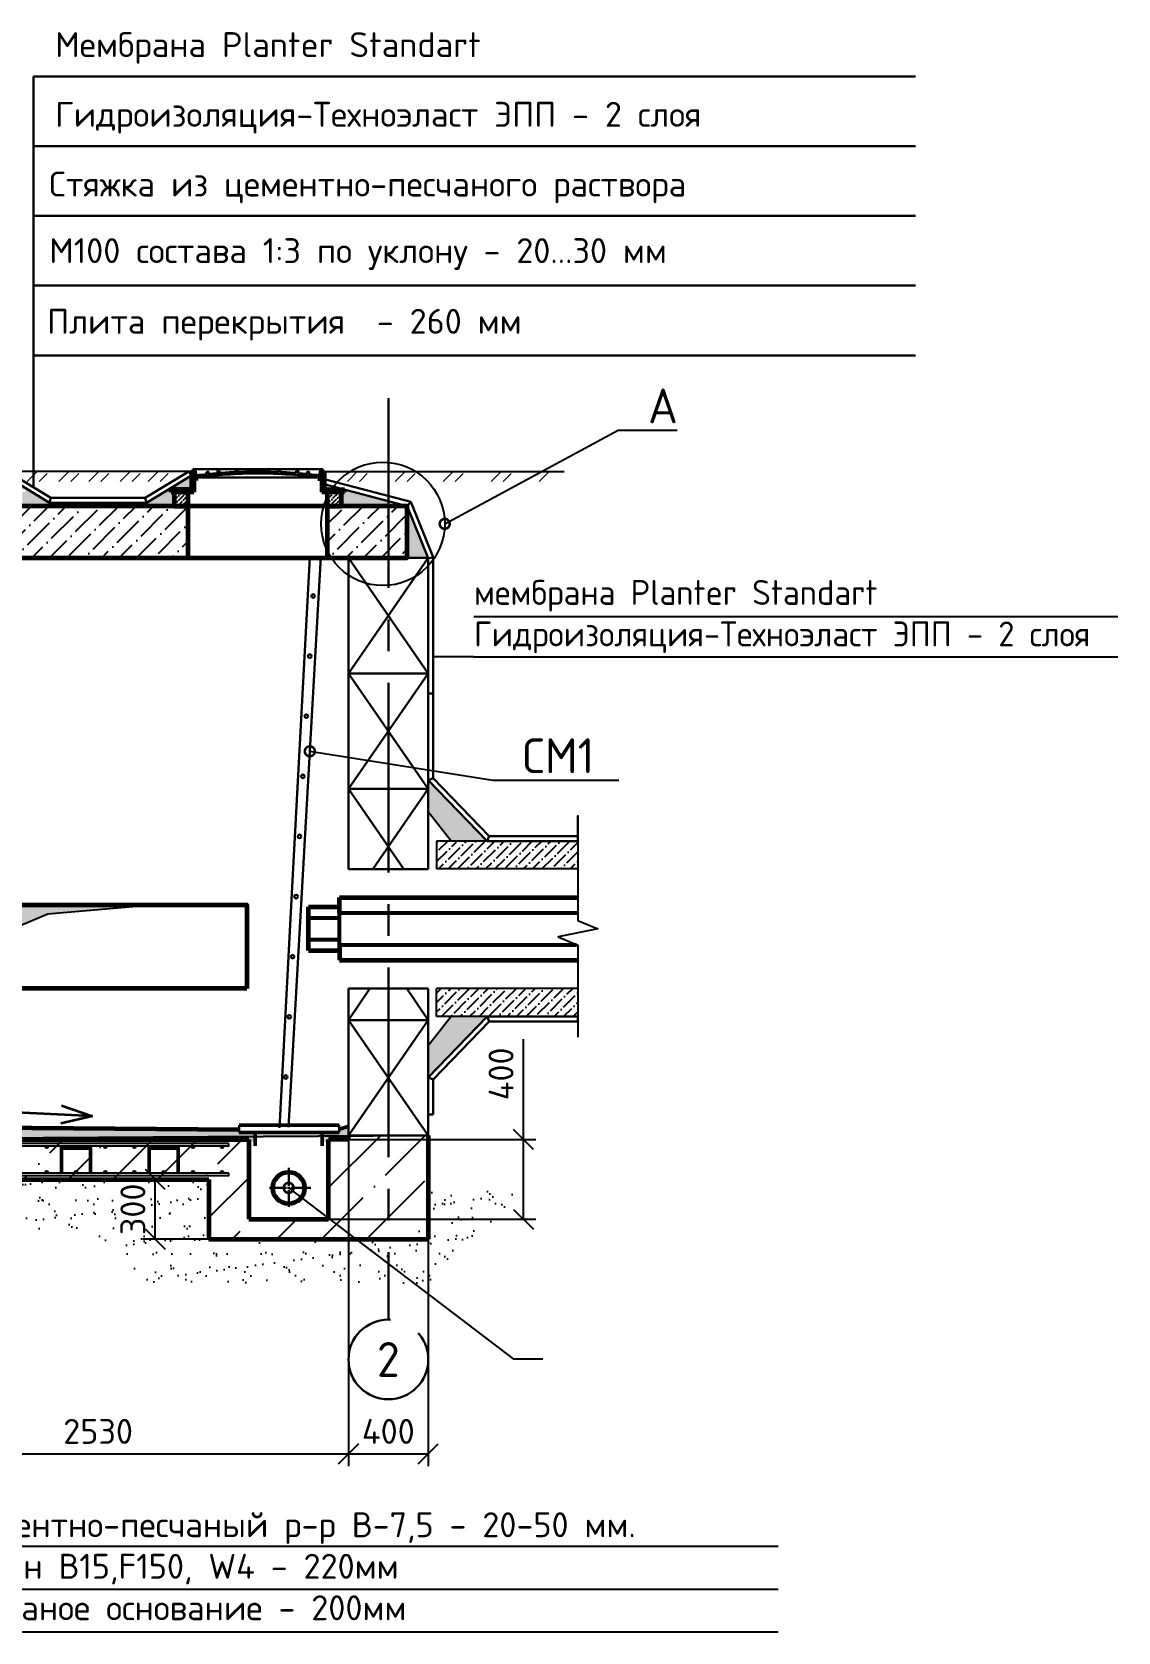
# Model space of a CAD drawing. Header units: metres. Extents: x -18 to 14983, y 1157 to 3877.
# Drawn here: x 6203.9 to 6312.9, y 2145.2 to 2305.8 of the extents above; entities that cross this region are included whole.
import ezdxf
from ezdxf import colors
from ezdxf.entities.mleader import LeaderData, LeaderLine
from ezdxf.math import Vec2, Vec3

# ---------------------------------------------------------------- set-up
doc = ezdxf.new("R2010")
doc.units = ezdxf.units.M
doc.linetypes.add('CENTER2', pattern=[28.575, 19.05, -3.175, 3.175, -3.175])
doc.linetypes.add('осевая2', pattern=[28.575, 19.05, -3.175, 3.175, -3.175])
for name, color, linetype, lineweight in [('Осевая', 2, 'осевая2', 30), ('Основной', 1, 'Continuous', 60), ('Размер 3.5', 250, 'Continuous', 35), ('Размеры на чертеже', 250, 'Continuous', 25), ('Тонкие', 5, 'Continuous', 30)]:
    doc.layers.add(name, color=color, linetype=linetype, lineweight=lineweight)
doc.layers.add('Штриховка', color=7, linetype='Continuous')
doc.styles.add('-ISOCPEUR-', font='isocpeur.ttf')
doc.styles.add('GOST', font='GOST_Common.ttf')
doc.styles.get("Standard").update_dxf_attribs({"font": 'GOST_Common.ttf'})
doc.dimstyles.new('М 1 к 50', dxfattribs={"dimtxt": 2.5, "dimasz": 2, "dimexe": 1.25, "dimexo": 0, "dimgap": 1, "dimtad": 1, "dimdec": 0, "dimlfac": 50, "dimzin": 0, "dimdsep": 46, "dimtxsty": 'GOST', "dimblk": 'OBLIQUE', "dimcen": 0, "dimclrd": 256, "dimclre": 256, "dimclrt": 256, "dimazin": 2, "dimtfac": 1, "dimtdec": 0, "dimtmove": 0, "dimatfit": 3, "dimldrblk": 'NONE', "dimfxl": 1.25, "dimtolj": 1, "dimtzin": 0, "dimlwd": -1, "dimlwe": -1, "dimarcsym": 2})

# ---------------------------------------------------------------- blocks, each defined once
blk = doc.blocks.new('_Oblique')
at = {"color": 0, "linetype": 'ByBlock', "lineweight": -2}
blk.add_line((-0.5, -0.5), (0.5, 0.5), dxfattribs=at)
blk = doc.blocks.new('*D521')
at = {"transparency": 16777216}
for p, q in [((6253.22, 2194.64), (6253.22, 2204.74)), ((6233.66, 2194.64), (6254.47, 2194.64)), ((6253.22, 2186.64), (6253.22, 2194.64)), ((6233.66, 2186.64), (6254.47, 2186.64))]:
    blk.add_line(p, q, dxfattribs=at)
at = {"layer": 'Defpoints', "color": 0, "transparency": 16777216}
for p in [(6233.66, 2194.64), (6253.22, 2194.64), (6233.66, 2186.64)]:
    blk.add_point(p, dxfattribs=at)
at = {"transparency": 16777216, "xscale": 2, "yscale": 2, "zscale": 2}
for p, rotation in [((6253.22, 2194.64), 90), ((6253.22, 2186.64), 270)]:
    blk.add_blockref('_Oblique', p, dxfattribs=dict(at, rotation=rotation))
at = {"transparency": 16777216, "insert": (6250.97, 2201.24), "char_height": 2.5, "attachment_point": 5, "rotation": 90, "style": '-ISOCPEUR-'}
blk.add_mtext('\\A1;400', dxfattribs=at)
blk = doc.blocks.new('_None')
blk = doc.blocks.new('*U516')
at = {"layer": 'Осевая', "color": 0, "linetype": 'CENTER2', "transparency": 16777216}
for p, q in [((0, 0.22), (0, 2.03)), ((-1.93, 0), (-0.22, 0)), ((0.22, 0), (2.23, 0)), ((0, -1.91), (0, -0.22))]:
    blk.add_line(p, q, dxfattribs=at)
at = {"layer": 'Осевая', "color": 0, "linetype": 'Continuous', "transparency": 16777216}
for p, q in [((-0.11, 0), (0.11, 0)), ((0, -0.11), (0, 0.11))]:
    blk.add_line(p, q, dxfattribs=at)
blk = doc.blocks.new('*D523')
at = {"transparency": 16777216}
for p, q in [((6221.66, 2190.64), (6215.03, 2190.64)), ((6216.28, 2184.64), (6216.28, 2190.64)), ((6221.66, 2184.64), (6215.03, 2184.64))]:
    blk.add_line(p, q, dxfattribs=at)
at = {"layer": 'Defpoints', "color": 0, "transparency": 16777216}
for p in [(6216.28, 2190.64), (6221.66, 2190.64), (6221.66, 2184.64)]:
    blk.add_point(p, dxfattribs=at)
at = {"transparency": 16777216, "xscale": 2, "yscale": 2, "zscale": 2}
for p, rotation in [((6216.28, 2190.64), 90), ((6216.28, 2184.64), 270)]:
    blk.add_blockref('_Oblique', p, dxfattribs=dict(at, rotation=rotation))
at = {"transparency": 16777216, "insert": (6214.03, 2187.64), "char_height": 2.5, "attachment_point": 5, "rotation": 90, "style": '-ISOCPEUR-'}
blk.add_mtext('\\A1;300', dxfattribs=at)
blk = doc.blocks.new('*U519')
at = {"layer": 'Штриховка'}
blk.add_line((-42.5, 0), (42.5, 0), dxfattribs=at)
blk = doc.blocks.new('*U520')
at = {"layer": 'Штриховка', "color": 0, "linetype": 'ByBlock', "lineweight": -2, "transparency": 16777216}
for p in [(0, 8.6), (0, 4.3), (0, 0)]:
    blk.add_blockref('*U519', p, dxfattribs=at)
blk = doc.blocks.new('*D527')
at = {"transparency": 16777216}
for p, q in [((6235.66, 2195.04), (6235.66, 2161.85)), ((6185.42, 2190.64), (6185.42, 2161.85)), ((6185.42, 2163.1), (6235.66, 2163.1))]:
    blk.add_line(p, q, dxfattribs=at)
at = {"layer": 'Defpoints', "color": 0, "transparency": 16777216}
for p in [(6235.66, 2195.04), (6185.42, 2190.64), (6235.66, 2163.1)]:
    blk.add_point(p, dxfattribs=at)
at = {"transparency": 16777216, "xscale": 2, "yscale": 2, "zscale": 2, "rotation": 180}
blk.add_blockref('_Oblique', (6185.42, 2163.1), dxfattribs=at)
at = {"transparency": 16777216, "xscale": 2, "yscale": 2, "zscale": 2}
blk.add_blockref('_Oblique', (6235.66, 2163.1), dxfattribs=at)
at = {"transparency": 16777216, "insert": (6210.54, 2165.35), "char_height": 2.5, "attachment_point": 5, "style": '-ISOCPEUR-'}
blk.add_mtext('\\A1;2530', dxfattribs=at)
blk = doc.blocks.new('*D528')
at = {"transparency": 16777216}
for p, q in [((6235.66, 2194.64), (6235.66, 2161.85)), ((6243.66, 2194.64), (6243.66, 2161.85)), ((6235.66, 2163.1), (6243.66, 2163.1))]:
    blk.add_line(p, q, dxfattribs=at)
at = {"layer": 'Defpoints', "color": 0, "transparency": 16777216}
for p in [(6235.66, 2194.64), (6243.66, 2194.64), (6243.66, 2163.1)]:
    blk.add_point(p, dxfattribs=at)
at = {"transparency": 16777216, "xscale": 2, "yscale": 2, "zscale": 2, "rotation": 180}
blk.add_blockref('_Oblique', (6235.66, 2163.1), dxfattribs=at)
at = {"transparency": 16777216, "xscale": 2, "yscale": 2, "zscale": 2}
blk.add_blockref('_Oblique', (6243.66, 2163.1), dxfattribs=at)
at = {"transparency": 16777216, "insert": (6239.66, 2165.35), "char_height": 2.5, "attachment_point": 5, "style": '-ISOCPEUR-'}
blk.add_mtext('\\A1;400', dxfattribs=at)
blk = doc.blocks.new('_DotSmall')
at = {"color": 0, "linetype": 'ByBlock', "const_width": 0.5}
blk.add_lwpolyline([(-0.0625, 0, 1), (0.0625, 0, 1)], format="xyb", close=True, dxfattribs=at)

msp = doc.modelspace()

# ---------------------------------------------------------------- hatches: boundary and pattern name
h = msp.add_hatch()
h.set_pattern_fill('ANSI36', scale=0.21)
h.set_pattern_definition([(45, (-1778.9805, -750.6174), (0.353597585, 1.29652448), [1.666875, -0.333375, 0, -0.333375])])
h.paths.add_polyline_path([(6244.5037, 2223.0082), (6244.5037, 2224.6082), (6258.6689, 2224.6082), (6258.6689, 2221.8082), (6244.5037, 2221.8082)])
h.paths.add_polyline_path([(6244.5037, 2209.8082), (6258.6689, 2209.8082), (6258.6689, 2207.0082), (6244.5037, 2207.0082)])
h = msp.add_hatch(color=7)
h.dxf.hatch_style = 1
h.paths.add_polyline_path([(6202.1003, 2215.865), (6205.4994, 2217.3099), (6215.97, 2218.2065), (6199.4633, 2218.2065), (6199.4633, 2211.4133)])
at = {"layer": 'Штриховка'}
h = msp.add_hatch(dxfattribs=at)
h.set_pattern_fill('ANSI31', color=256, scale=0.1)
h.set_pattern_definition([(45, (4037.5076, 41.79707), (-0.224506403, 0.224506403), [])])
h.paths.add_polyline_path([(6226.5713, 2261.5193, 0.02800707), (6220.2429, 2261.0999), (6220.0752, 2261.9387), (6220.289, 2261.9387), (6220.4105, 2261.3314, -0.0045535), (6221.44, 2261.4448), (6221.419, 2261.6534, -0.00091844), (6221.6276, 2261.6741), (6221.6487, 2261.4654, -0.00388307), (6222.5284, 2261.544), (6222.513, 2261.7328), (6222.5352, 2261.7549, -0.00081395), (6222.7204, 2261.7697), (6222.7375, 2261.5607, -0.00704564), (6224.3368, 2261.6624), (6224.3264, 2261.8718, -0.00091844), (6224.5359, 2261.8818), (6224.5462, 2261.6724, -0.0089374), (6226.5734, 2261.729, -0.00889737), (6228.5963, 2261.6724), (6228.6067, 2261.8818, -0.00091844), (6228.8161, 2261.8718), (6228.8058, 2261.6624, -0.00704564), (6230.4051, 2261.5607), (6230.4221, 2261.7697, -0.00091844), (6230.6312, 2261.753), (6230.6141, 2261.544, -0.00388307), (6231.4939, 2261.4654), (6231.5149, 2261.6741, -0.00091844), (6231.7236, 2261.6534), (6231.7025, 2261.4448, -0.0045535), (6232.7321, 2261.3314), (6232.8535, 2261.9387), (6233.0674, 2261.9387), (6232.8996, 2261.0999, 0.02800707)])
at = {"layer": 'Штриховка', "ltscale": 0.5}
h = msp.add_hatch(dxfattribs=at)
h.set_pattern_fill('AR-CONC', color=256, scale=0.006, style=0)
h.set_pattern_definition([(50, (-1256.1972, -777.1501), (1.09310801, -0.09563451), [0.1143, -1.2573]), (355, (-1256.1972, -777.1501), (-0.21146053, 1.14634107), [0.09144, -1.0058435]), (100.451445, (-1256.1061, -777.1581), (0.88164748, 1.05070651), [0.09714005, -1.06854147]), (46.1842, (-1256.1972, -776.8453), (1.62647425, -0.25225397), [0.17145, -1.88595]), (96.635558, (-1256.0617, -776.8663), (1.4244248, 1.48455675), [0.14571014, -1.60281365]), (351.18415, (-1256.1972, -776.8453), (1.4244248, 1.48455675), [0.1371598, -1.5087584]), (21, (-1256.0448, -776.9215), (0.90968635, -0.61359119), [0.1143, -1.2573]), (326, (-1256.0448, -776.9215), (0.37081217, 1.1051278), [0.09144, -1.00584]), (71.451445, (-1255.969, -776.9726), (1.28049852, 0.49153661), [0.09714005, -1.06853963]), (37.5, (-1256.19723, -777.1501), (0.01853162, 0.507330233), [0, -0.993648, 0, -1.02108, 0, -1.00965]), (7.5, (-1256.19723, -777.1501), (0.400917975, 0.60108345), [0, -0.582168, 0, -0.970788, 0, -0.38481]), (327.5, (-1256.5371, -777.1501), (0.81354357, -0.034372464), [0, -0.381, 0, -1.18872, 0, -1.57734]), (317.5, (-1256.6895, -777.1501), (0.88877509, 0.152558946), [0, -0.4953, 0, -0.789432, 0, -1.12014])])
h.paths.add_polyline_path([(6177.4641, 2253.0422), (6179.5551, 2253.0422), (6179.5551, 2258.2422)])
h.paths.add_polyline_path([(6186.1391, 2258.2422), (6186.1391, 2259.6422), (6185.8379, 2259.6422), (6185.8383, 2259.8914), (6181.4495, 2258.7394), (6181.4495, 2258.2422)])
h.paths.add_polyline_path([(6187.8791, 2259.8999), (6187.8791, 2260.427), (6185.8841, 2259.9034)])
h.paths.add_polyline_path([(6203.2374, 2259.9035), (6203.2379, 2259.6422), (6202.9391, 2259.6422), (6202.9391, 2258.2422), (6218.1711, 2258.2422), (6218.1711, 2259.6422), (6217.8723, 2259.6422), (6217.8728, 2259.9035), (6219.9111, 2259.8999), (6219.9111, 2261.2925), (6215.4067, 2258.5619), (6205.6485, 2258.5672), (6201.1991, 2261.2925), (6201.1991, 2259.8999)])
h.paths.add_polyline_path([(6233.2311, 2260.427), (6233.2311, 2259.8999), (6233.9699, 2259.9012, -0.01384501), (6234.1686, 2260.1809)])
h.paths.add_polyline_path([(6239.6607, 2258.2422), (6239.6607, 2258.7394), (6235.2718, 2259.8914), (6235.2723, 2259.6422), (6234.9711, 2259.6422), (6234.9711, 2258.2422)])
h.paths.add_polyline_path([(6241.5551, 2258.2422), (6241.5551, 2253.0422), (6243.6461, 2253.0422)])
at = {"layer": 'Штриховка'}
h = msp.add_hatch(dxfattribs=at)
h.set_pattern_fill('ANSI36', color=256, scale=0.1)
h.set_pattern_definition([(45, (4088.7076, 41.79707), (0.168379802, 0.617392608), [0.79375, -0.15875, 0, -0.15875])])
h.paths.add_polyline_path([(6234.9711, 2258.2422), (6233.5711, 2258.2422), (6233.5711, 2259.6422), (6234.9711, 2259.6422)])
h.paths.add_polyline_path([(6218.1711, 2258.2422), (6218.1711, 2259.6422), (6219.5711, 2259.6422), (6219.5711, 2258.2422)])
h = msp.add_hatch(dxfattribs=at)
h.set_pattern_fill('ANSI36', color=256, scale=0.39)
h.set_pattern_definition([(45, (-1725.7418, -750.6174), (0.65668123, 2.40783117), [3.095625, -0.619125, 0, -0.619125])])
h.paths.add_polyline_path([(6239.6607, 2258.2422), (6233.5711, 2258.2422), (6233.5711, 2253.0422), (6239.6607, 2253.0422)])
h.paths.add_polyline_path([(6241.5551, 2258.2422), (6239.6607, 2258.2422), (6239.6607, 2253.0422), (6241.5551, 2253.0422)])
h.paths.add_polyline_path([(6187.5391, 2258.2422), (6181.4495, 2258.2422), (6181.4495, 2253.0422), (6187.5391, 2253.0422)])
h.paths.add_polyline_path([(6219.5711, 2258.2422), (6201.5391, 2258.2422), (6201.5391, 2253.0422), (6219.5711, 2253.0422)])
h = msp.add_hatch(dxfattribs=at)
h.set_pattern_fill('AR-SAND', color=256, scale=0.012, style=0)
h.set_pattern_definition([(37.5, (-1778.9805, -750.6174), (-0.019200376, 0.587295885), [0, -0.463296, 0, -0.51816, 0, -0.4953]), (7.5, (-1778.9805, -750.6174), (0.53942794, 0.86019012), [0, -0.249936, 0, -0.417576, 0, -0.16002]), (327.5, (-1779.3554, -750.6174), (0.949190844, 0.001724622), [0, -0.1524, 0, -0.54864, 0, -0.71628]), (317.5, (-1779.3554, -750.6174), (0.91626774, 0.26751519), [0, -0.0762, 0, -0.359664, 0, -0.41148])])
h.paths.add_polyline_path([(6243.6605, 2227.5449), (6243.6605, 2230.7387), (6249.5624, 2224.6082), (6245.9573, 2224.6082)])
h.paths.add_polyline_path([(6245.9573, 2207.0082), (6249.5624, 2207.0082), (6243.6605, 2200.8778), (6243.6605, 2204.0715)])
h = msp.add_hatch(dxfattribs=at)
h.set_pattern_fill('AR-SAND', color=256, scale=0.012, style=0)
h.set_pattern_definition([(37.5, (-1629.83544, -750.6174), (-0.019200376, 0.587295885), [0, -0.463296, 0, -0.51816, 0, -0.4953]), (7.5, (-1629.83544, -750.6174), (0.53942794, 0.86019012), [0, -0.249936, 0, -0.417576, 0, -0.16002]), (327.5, (-1630.21034, -750.6174), (0.949190844, 0.001724622), [0, -0.1524, 0, -0.54864, 0, -0.71628]), (317.5, (-1630.21034, -750.6174), (0.91626774, 0.26751519), [0, -0.0762, 0, -0.359664, 0, -0.41148])])
h.paths.add_polyline_path([(6235.6606, 2196.0074), (6235.6606, 2194.6423), (6233.6606, 2194.6423), (6233.6606, 2194.3811), (6233.0279, 2194.3745), (6233.0279, 2195.3621), (6234.7431, 2195.3621), (6234.7431, 2195.679)])
h.paths.add_polyline_path([(6185.4496, 2195.9529), (6185.5236, 2194.6423), (6225.6606, 2194.6423), (6225.6606, 2194.3866), (6226.2899, 2194.3838), (6226.2899, 2195.3621), (6224.6972, 2195.3621), (6224.6972, 2195.6562)])
h = msp.add_hatch(dxfattribs=at)
h.set_pattern_fill('AR-SAND', color=256, scale=0.0566, style=0)
h.set_pattern_definition([(37.5, (-1629.8354, -750.6174), (-0.0905618, 2.7700789), [0, -2.1852128, 0, -2.443988, 0, -2.336165]), (7.5, (-1629.8354, -750.6174), (2.5443018, 4.05723), [0, -1.1788648, 0, -1.9695668, 0, -0.754761]), (327.5, (-1631.6037, -750.6174), (4.4770168, 0.00813447), [0, -0.71882, 0, -2.587752, 0, -3.378454]), (317.5, (-1631.6037, -750.6174), (4.3217295, 1.26178), [0, -0.35941, 0, -1.6964152, 0, -1.940814])])
edge = h.paths.add_edge_path()
edge.add_line((6172.506, 2190.647), (6218.3456, 2190.6423))
edge.add_arc((6245.146, 2201.5339), 28.929, 202.116652, 215.725161)
edge.add_line((6221.6606, 2184.6423), (6243.6606, 2184.6423))
edge.add_line((6243.6606, 2184.6423), (6243.6606, 2189.6797))
edge.add_line((6243.6606, 2189.6797), (6253.199, 2189.6797))
edge.add_line((6253.199, 2189.6797), (6244.3531, 2180.2206))
edge.add_line((6244.3531, 2180.2206), (6215.2211, 2180.2206))
edge.add_line((6215.2211, 2180.2206), (6210.0592, 2185.3959))
edge.add_line((6210.0592, 2185.3959), (6172.506, 2185.5648))
edge.add_line((6172.506, 2185.5648), (6172.506, 2190.647))
h.paths.add_polyline_path([(6169.6538, 2190.6423), (6177.4497, 2194.6709), (6177.4497, 2190.6138)])
edge = h.paths.add_edge_path(flags=16)
edge.add_arc((6245.146, 2201.5339), 28.929, 202.116652, 215.725161, ccw=False)
edge.add_line((6218.3456, 2190.6423), (6221.6606, 2190.6423))
edge.add_line((6221.6606, 2190.6423), (6221.6606, 2184.6423))
h = msp.add_hatch(dxfattribs=at)
h.set_pattern_fill('ANSI36', color=256)
h.set_pattern_definition([(45, (3930.336, 52.6444), (1.683798, 6.173926), [7.9375, -1.5875, 0, -1.5875])])
h.paths.add_polyline_path([(6177.4497, 2194.6423), (6177.4497, 2190.6423), (6221.6606, 2190.6423), (6221.6606, 2184.6423), (6243.6389, 2184.6423), (6243.639, 2195.0423), (6235.6606, 2195.0423), (6235.6606, 2194.6423), (6233.6606, 2194.6423), (6233.6606, 2186.6423), (6225.6606, 2186.6423), (6225.6606, 2194.6423)])

# ---------------------------------------------------------------- linework, layer by layer
for p, q in [((6248.2489, 2243.0902), (6244.1605, 2243.0902)), ((6243.6605, 2230.7387), (6249.5624, 2224.6082)), ((6245.9573, 2224.6082), (6243.6605, 2227.5449)), ((6258.6689, 2224.6082), (6244.5037, 2224.6082)), ((6244.5037, 2224.6082), (6244.5037, 2221.8082)), ((6258.6689, 2221.8082), (6244.5037, 2221.8082)), ((6205.4994, 2217.3099), (6215.97, 2218.2065)), ((6202.1003, 2215.865), (6205.4994, 2217.3099)), ((6258.6689, 2209.8082), (6244.5037, 2209.8082)), ((6244.5037, 2207.0082), (6244.5037, 2209.8082)), ((6245.9573, 2207.0082), (6243.6605, 2204.0715)), ((6243.6605, 2200.8777), (6249.5624, 2207.0082)), ((6258.6689, 2207.0082), (6244.5037, 2207.0082))]:
    msp.add_line(p, q)
at = {"color": 4, "lineweight": 60}
for p, q in [((6234.7722, 2218.9582), (6258.6689, 2218.9582)), ((6234.7722, 2217.4082), (6234.7722, 2218.9582)), ((6231.6602, 2213.6182), (6231.6602, 2217.9982)), ((6231.6602, 2217.9982), (6234.7722, 2217.9982)), ((6231.6602, 2213.6182), (6234.7722, 2213.6182)), ((6234.7722, 2214.2082), (6234.7722, 2212.6582)), ((6234.7722, 2212.6582), (6258.6689, 2212.6582))]:
    msp.add_line(p, q, dxfattribs=at)
at = {"color": 6, "lineweight": 53}
for p, q in [((6231.6602, 2214.7282), (6231.6602, 2216.8882)), ((6231.6602, 2216.8882), (6234.7722, 2216.8882)), ((6234.7722, 2214.2082), (6234.7722, 2217.4082)), ((6234.7722, 2217.4082), (6258.6689, 2217.4082)), ((6231.6602, 2214.7282), (6234.7722, 2214.7282)), ((6234.7722, 2214.2082), (6258.5367, 2214.2082))]:
    msp.add_line(p, q, dxfattribs=at)
at = {"color": 7, "lineweight": 25, "ltscale": 20}
msp.add_line((6223.6606, 2191.2637), (6177.4497, 2191.2637), dxfattribs=at)
msp.add_lwpolyline([(6258.6689, 2224.6082), (6258.6689, 2227.13), (6258.6689, 2219.1462), (6258.6689, 2216.6421), (6260.6924, 2215.7888), (6256.6871, 2214.9881), (6258.6689, 2214.1524), (6258.6689, 2204.9369)])
for points in [[(6223.6606, 2194.2557), (6177.4497, 2194.2557)], [(6177.4497, 2194.021), (6223.6606, 2194.021), (6223.6606, 2194.2557)], [(6177.4497, 2191.029), (6223.6606, 2191.029), (6223.6606, 2191.2637)]]:
    msp.add_lwpolyline(points, dxfattribs=at)
at = {"color": 0, "lineweight": 50, "ltscale": 20}
for points in [[(6209.7859, 2191.2637), (6209.7859, 2193.7863), (6206.8526, 2193.7863), (6206.8526, 2191.2637)], [(6218.5859, 2191.2637), (6218.5859, 2193.7863), (6215.6526, 2193.7863), (6215.6526, 2191.2637)]]:
    msp.add_lwpolyline(points, dxfattribs=at)
at = {"color": 7, "lineweight": 25, "ltscale": 20}
for centre in [(6205.3859, 2193.9037), (6208.3193, 2193.9037), (6211.2526, 2193.9037), (6214.1859, 2193.9037), (6217.1193, 2193.9037), (6220.0526, 2193.9037), (6222.9859, 2193.9037), (6205.3859, 2191.381), (6208.3193, 2191.381), (6211.2526, 2191.381), (6214.1859, 2191.381), (6217.1193, 2191.381), (6220.0526, 2191.381), (6222.9859, 2191.381)]:
    msp.add_circle(centre, 0.1173, dxfattribs=at)
at = {"layer": 'Осевая'}
msp.add_line((6239.6607, 2269.0702), (6239.6607, 2176.558), dxfattribs=at)
msp.add_circle((6239.6609, 2172.5706), 4.0002, dxfattribs=at)
at = {"layer": 'Основной'}
for p, q in [((6219.9111, 2261.6999), (6219.9111, 2259.8999)), ((6219.9111, 2261.6999), (6220.1111, 2261.6999)), ((6220.1611, 2261.0999), (6220.1111, 2261.6999)), ((6232.9811, 2261.0999), (6233.0311, 2261.6999)), ((6233.0311, 2261.6999), (6233.2311, 2261.6999)), ((6233.2311, 2261.6999), (6233.2311, 2259.8999)), ((6219.9111, 2259.8999), (6217.8703, 2259.9035)), ((6217.8723, 2259.6422), (6217.8728, 2259.9035)), ((6220.5711, 2261.0999), (6220.1611, 2261.0999)), ((6220.5711, 2260.9999), (6220.1611, 2260.9999)), ((6220.1611, 2260.9999), (6220.1611, 2259.6422)), ((6220.5711, 2261.0999), (6220.5711, 2260.9999)), ((6232.5711, 2261.0999), (6232.5711, 2260.9999)), ((6232.9811, 2261.0999), (6232.5711, 2261.0999)), ((6232.5711, 2260.9999), (6232.9811, 2260.9999)), ((6232.9811, 2260.9999), (6232.9811, 2259.6422)), ((6233.2311, 2259.8999), (6235.2718, 2259.9035)), ((6235.2723, 2259.6422), (6235.2718, 2259.9035)), ((6220.1611, 2259.6422), (6217.8723, 2259.6422)), ((6219.5711, 2253.0422), (6219.5711, 2259.6422)), ((6235.2723, 2259.6422), (6232.9811, 2259.6422)), ((6233.5711, 2253.0422), (6233.5711, 2259.6422)), ((6185.4496, 2195.9529), (6224.6972, 2195.6497)), ((6177.4497, 2194.6423), (6225.6606, 2194.6423)), ((6225.6606, 2194.6423), (6225.6606, 2186.6423)), ((6235.6606, 2194.6423), (6233.6606, 2194.6423)), ((6233.6606, 2186.6423), (6233.6606, 2194.6423)), ((6235.6606, 2194.6423), (6235.6606, 2195.0423)), ((6243.6606, 2195.0423), (6243.6606, 2184.6423)), ((6177.4497, 2190.6423), (6221.6606, 2190.6423)), ((6221.6606, 2190.6423), (6221.6606, 2184.6423)), ((6225.6606, 2186.6423), (6233.6606, 2186.6423)), ((6221.6606, 2184.6423), (6243.6606, 2184.6423))]:
    msp.add_line(p, q, dxfattribs=at)
for points in [[(6220.1611, 2259.6422), (6218.1711, 2259.6422), (6218.1711, 2258.2422), (6219.5711, 2258.2422)], [(6233.5711, 2258.2422), (6234.9711, 2258.2422), (6234.9711, 2259.6422), (6232.9811, 2259.6422)]]:
    msp.add_lwpolyline(points, dxfattribs=at)
for points in [[(6179.5551, 2253.0422), (6241.5551, 2253.0422), (6241.5551, 2258.2422), (6179.5551, 2258.2422)], [(6225.4633, 2209.8066), (6199.4633, 2209.8066), (6199.4633, 2218.2065), (6225.4633, 2218.2065)]]:
    msp.add_lwpolyline(points, close=True, dxfattribs=at)
msp.add_circle((6229.6606, 2189.7875), 1.6, dxfattribs=at)
at = {"layer": 'Размер 3.5'}
for p, q in [((6209.9922, 2197.0088), (6199.5337, 2197.5031)), ((6206.8749, 2198.0751), (6209.9922, 2197.0088)), ((6209.9922, 2197.0088), (6206.79, 2196.2649))]:
    msp.add_line(p, q, dxfattribs=at)
at = {"layer": 'Размеры на чертеже'}
for p, q in [((6219.9111, 2261.6999), (6201.1991, 2261.6999)), ((6233.0631, 2261.6999), (6257.3158, 2261.6999)), ((6248.2489, 2247.1602), (6312.8694, 2247.1602)), ((6248.2489, 2243.0902), (6312.8694, 2243.0902))]:
    msp.add_line(p, q, dxfattribs=at)
msp.add_circle((6239.1193, 2256.4531), 6.1972, dxfattribs=at)
at = {"layer": 'Тонкие', "lineweight": 30}
for p, q in [((6204.0602, 2301.3697), (6204.0602, 2260.1264)), ((6204.0602, 2301.3697), (6292.5491, 2301.3697)), ((6204.0602, 2294.3697), (6292.5491, 2294.3697)), ((6204.0602, 2287.3697), (6292.5491, 2287.3697)), ((6204.0602, 2280.3697), (6292.5491, 2280.3697)), ((6204.0602, 2273.3697), (6292.5491, 2273.3697))]:
    msp.add_line(p, q, dxfattribs=at)
at = {"layer": 'Тонкие'}
for p, q in [((6201.4603, 2261.7189), (6205.7896, 2259.0671)), ((6215.2671, 2259.062), (6219.6519, 2261.7201)), ((6219.6519, 2261.7201), (6219.7815, 2261.5063)), ((6219.9111, 2261.2925), (6219.7815, 2261.5063)), ((6220.289, 2261.9387), (6232.8535, 2261.9387)), ((6201.1991, 2261.2925), (6205.6485, 2258.5672)), ((6215.4067, 2258.5619), (6219.9111, 2261.2925)), ((6233.2311, 2260.427), (6233.2946, 2260.6688)), ((6241.5551, 2258.2422), (6233.2311, 2260.427)), ((6233.358, 2260.9106), (6233.2946, 2260.6688)), ((6241.9252, 2258.662), (6233.358, 2260.9106)), ((6205.6485, 2258.5672), (6205.7191, 2258.8171)), ((6205.6485, 2258.5672), (6215.4067, 2258.5619)), ((6205.7896, 2259.0671), (6205.7191, 2258.8171)), ((6205.7896, 2259.0671), (6215.2671, 2259.062)), ((6215.2671, 2259.062), (6215.3369, 2258.812)), ((6215.4067, 2258.5619), (6215.3369, 2258.812)), ((6241.5551, 2258.2422), (6241.7401, 2258.4521)), ((6241.9252, 2258.662), (6241.7401, 2258.4521)), ((6244.1604, 2253.1032), (6241.9252, 2258.662)), ((6243.6604, 2253.0064), (6241.5551, 2258.2422)), ((6231.7736, 2253.0831), (6229.9807, 2219.3861)), ((6232.8903, 2253.1566), (6230.9786, 2219.4518)), ((6235.6599, 2253.0416), (6235.6599, 2241.4417)), ((6235.6599, 2253.0415), (6243.6599, 2253.0416)), ((6235.6599, 2241.4417), (6243.6599, 2253.0416)), ((6235.6599, 2253.0416), (6243.6599, 2241.4417)), ((6243.6598, 2253.0416), (6243.6598, 2241.4417)), ((6243.6604, 2253.0064), (6243.9104, 2253.0548)), ((6243.6605, 2239.4393), (6243.6604, 2253.0064)), ((6244.1604, 2253.1032), (6243.9104, 2253.0548)), ((6244.1605, 2239.4393), (6244.1604, 2253.1032)), ((6235.6599, 2241.4415), (6243.6599, 2241.4416)), ((6235.6601, 2241.4418), (6235.6601, 2229.8419)), ((6235.6601, 2241.4417), (6243.6601, 2241.4418)), ((6235.6601, 2229.8419), (6243.6601, 2241.4418)), ((6235.6601, 2241.4418), (6243.6601, 2229.8419)), ((6243.66, 2241.4418), (6243.66, 2229.8419)), ((6243.6605, 2230.7387), (6243.6599, 2239.4393)), ((6243.6599, 2239.4393), (6243.9099, 2239.4393)), ((6243.6605, 2239.4393), (6243.9105, 2239.4393)), ((6244.1599, 2239.4393), (6243.9099, 2239.4393)), ((6244.1605, 2239.4393), (6243.9105, 2239.4393)), ((6244.1605, 2230.9403), (6244.1599, 2239.4393)), ((6241.2253, 2221.7835), (6235.6598, 2229.8423)), ((6235.6601, 2229.8417), (6243.6601, 2229.8418)), ((6235.6602, 2229.8419), (6235.6602, 2221.7835)), ((6235.6602, 2229.8419), (6243.6602, 2229.8419)), ((6243.6598, 2229.8423), (6238.1196, 2221.7835)), ((6243.6601, 2229.8419), (6243.6598, 2221.7835)), ((6243.6605, 2230.7387), (6243.9105, 2230.8395)), ((6249.5624, 2224.6082), (6243.6605, 2230.7387)), ((6244.1605, 2230.9403), (6243.9105, 2230.8395)), ((6249.7751, 2225.1082), (6244.1605, 2230.9403)), ((6249.5624, 2224.6082), (6249.6688, 2224.8582)), ((6258.6689, 2224.6082), (6249.5624, 2224.6082)), ((6249.7751, 2225.1082), (6249.6688, 2224.8582)), ((6258.6689, 2225.1082), (6249.7751, 2225.1082)), ((6258.6689, 2225.1082), (6258.6689, 2224.8582)), ((6258.6689, 2224.6082), (6258.6689, 2224.8582)), ((6235.6596, 2221.7835), (6243.6598, 2221.7835)), ((6229.9807, 2219.3861), (6228.7266, 2195.814)), ((6230.9786, 2219.4518), (6229.6413, 2195.8742)), ((6235.6595, 2209.8085), (6235.6604, 2206.6422)), ((6235.6595, 2209.8085), (6243.6596, 2209.8085)), ((6237.8185, 2209.8085), (6235.6596, 2206.6425)), ((6243.6596, 2206.6425), (6241.5013, 2209.8085)), ((6243.6603, 2208.608), (6243.6603, 2206.6422)), ((6249.5624, 2207.0082), (6243.6605, 2200.8777)), ((6258.6689, 2207.0082), (6249.5624, 2207.0082)), ((6249.5624, 2207.0082), (6249.6688, 2206.7582)), ((6258.6689, 2207.0082), (6258.6689, 2206.7582)), ((6235.6604, 2206.642), (6243.6604, 2206.6421)), ((6235.6606, 2206.6423), (6235.6606, 2195.0423)), ((6235.6606, 2206.6422), (6243.6606, 2206.6423)), ((6235.6606, 2195.0423), (6243.6606, 2206.6423)), ((6235.6606, 2206.6423), (6243.6606, 2195.0423)), ((6243.6604, 2206.6423), (6243.6604, 2195.0423)), ((6249.7751, 2206.5082), (6244.1605, 2200.6761)), ((6249.7751, 2206.5082), (6249.6688, 2206.7582)), ((6258.6689, 2206.5082), (6249.7751, 2206.5082)), ((6258.6689, 2206.5082), (6258.6689, 2206.7582)), ((6243.6605, 2200.8777), (6243.6603, 2197.1658)), ((6243.6605, 2200.8777), (6243.9105, 2200.7769)), ((6244.1605, 2200.6761), (6243.9105, 2200.7769)), ((6244.1605, 2200.6761), (6244.1603, 2197.1658)), ((6224.6972, 2196.1035), (6224.6972, 2195.3691)), ((6243.6603, 2197.1658), (6243.9103, 2197.1658)), ((6244.1603, 2197.1658), (6243.9103, 2197.1658)), ((6235.6606, 2195.0422), (6243.6606, 2195.0423)), ((6243.6606, 2195.0423), (6235.6606, 2195.0423))]:
    msp.add_line(p, q, dxfattribs=at)
at = {"layer": 'Тонкие', "lineweight": 20}
for p, q in [((6203.4125, 2260.6992), (6204.4133, 2261.6999)), ((6206.6013, 2260.6992), (6207.6021, 2261.6999)), ((6209.6252, 2260.6992), (6210.6259, 2261.6999)), ((6212.759, 2260.6992), (6213.7597, 2261.6999)), ((6215.5629, 2260.6992), (6216.5637, 2261.6999)), ((6235.5488, 2260.6992), (6236.5496, 2261.6999)), ((6240.3586, 2260.6992), (6241.3593, 2261.6999)), ((6245.1683, 2260.6992), (6246.169, 2261.6999)), ((6245.1683, 2260.6992), (6246.169, 2261.6999)), ((6245.1683, 2260.6992), (6246.169, 2261.6999)), ((6249.978, 2260.6992), (6250.9788, 2261.6999)), ((6249.978, 2260.6992), (6250.9788, 2261.6999)), ((6254.7877, 2260.6992), (6255.7885, 2261.6999)), ((6204.6149, 2260.6992), (6205.4166, 2261.5008)), ((6207.8038, 2260.6992), (6208.6054, 2261.5008)), ((6210.8276, 2260.6992), (6211.6292, 2261.5008)), ((6213.9614, 2260.6992), (6214.763, 2261.5008)), ((6216.7654, 2260.6992), (6217.567, 2261.5008)), ((6236.7513, 2260.6992), (6237.5529, 2261.5008)), ((6241.561, 2260.6992), (6242.3626, 2261.5008)), ((6246.3707, 2260.6992), (6247.1723, 2261.5008)), ((6246.3707, 2260.6992), (6247.1723, 2261.5008)), ((6246.3707, 2260.6992), (6247.1723, 2261.5008)), ((6251.1804, 2260.6992), (6251.9821, 2261.5008)), ((6251.1804, 2260.6992), (6251.9821, 2261.5008))]:
    msp.add_line(p, q, dxfattribs=at)
at = {"layer": 'Тонкие', "color": 5, "lineweight": 50}
for p, q in [((6234.7431, 2196.0966), (6224.6972, 2196.0966)), ((6234.7431, 2195.3621), (6224.6972, 2195.3621)), ((6226.2899, 2195.3621), (6226.2899, 2194.0157)), ((6233.0279, 2195.3621), (6233.0279, 2194.0157))]:
    msp.add_line(p, q, dxfattribs=at)
at = {"layer": 'Тонкие', "color": 5}
msp.add_line((6234.7431, 2195.3621), (6234.7431, 2196.0966), dxfattribs=at)
at = {"layer": 'Тонкие'}
msp.add_lwpolyline([(6220.2429, 2261.0999), (6220.0752, 2261.9387), (6220.289, 2261.9387), (6220.4105, 2261.3314, -0.0045535), (6221.44, 2261.4448), (6221.419, 2261.6534, -0.00091844), (6221.6276, 2261.6741), (6221.6487, 2261.4654, -0.00388307), (6222.5284, 2261.544), (6222.5114, 2261.753, -0.00091844), (6222.7204, 2261.7697), (6222.7375, 2261.5607, -0.00704564), (6224.3368, 2261.6624), (6224.3264, 2261.8718, -0.00091844), (6224.5359, 2261.8818), (6224.5462, 2261.6724, -0.0089374), (6226.5734, 2261.729, -0.00889737), (6228.5963, 2261.6724), (6228.6067, 2261.8818, -0.00091844), (6228.8161, 2261.8718), (6228.8058, 2261.6624, -0.00704564), (6230.4051, 2261.5607), (6230.4221, 2261.7697, -0.00091844), (6230.6312, 2261.753), (6230.6141, 2261.544, -0.00388307), (6231.4939, 2261.4654), (6231.5149, 2261.6741, -0.00091844), (6231.7236, 2261.6534), (6231.7025, 2261.4448, -0.0045535), (6232.7321, 2261.3314), (6232.8535, 2261.9387), (6233.0674, 2261.9387), (6232.8996, 2261.0999)], format="xyb", dxfattribs=at)
msp.add_lwpolyline([(6232.8996, 2261.0999), (6226.5713, 2261.0999), (6220.2429, 2261.0999, -0.02800707), (6226.5713, 2261.5193, -0.02800707)], format="xyb", close=True, dxfattribs=at)
for points in [[(6177.4497, 2221.7832), (6177.4497, 2253.0422), (6243.6604, 2253.0422), (6243.6604, 2223.008)], [(6243.6604, 2209.8085), (6243.6604, 2195.0423), (6177.4496, 2194.6424), (6177.4496, 2209.8082)]]:
    msp.add_lwpolyline(points, dxfattribs=at)
at = {"layer": 'Тонкие', "color": 5, "lineweight": 50}
msp.add_lwpolyline([(6235.6843, 2196.0076), (6234.6754, 2195.6553)], dxfattribs=at)
at = {"layer": 'Тонкие'}
for centre in [(6232.1173, 2249.2167), (6231.7749, 2243.1812), (6231.4326, 2237.1456), (6231.0903, 2231.1101), (6230.748, 2225.0745), (6230.4056, 2219.0389), (6230.0633, 2213.0034), (6229.721, 2206.9678), (6229.3786, 2200.9323)]:
    msp.add_circle(centre, 0.18, dxfattribs=at)

# ---------------------------------------------------------------- block references
at = {"layer": 'Осевая', "linetype": 'CENTER2'}
msp.add_blockref('*U516', (6229.6606, 2189.7875), dxfattribs=at)
at = {"layer": 'Штриховка'}
msp.add_blockref('*U520', (6236.2656, 2145.2122), dxfattribs=at)

# ---------------------------------------------------------------- texts
at = {"style": '-ISOCPEUR-'}
for s, p in [('Мембрана Planter Standart ', (6206.2289, 2303.3138)), ('Гидроизоляция-Техноэласт ЭПП - 2 слоя ', (6206.2289, 2296.3138)), ('Стяжка из цементно-песчаного раствора', (6205.6367, 2289.3138)), ('М100 состава 1:3 по уклону - 20...30 мм', (6205.6367, 2282.6319)), ('Плита перекрытия  - 260 мм', (6205.4167, 2275.5355))]:
    msp.add_text(s, height=2.5, dxfattribs=at).set_placement(p)
at = {"insert": (6248.2489, 2250.8216), "char_height": 2.5, "attachment_point": 1, "style": 'GOST'}
msp.add_mtext_dynamic_manual_height_columns('мембрана Planter Standart\\PГидроизоляция-Техноэласт ЭПП - 2 слоя', width=81.528747, gutter_width=625, heights=[0], dxfattribs=at)
at = {"color": 0, "lineweight": 25, "ltscale": 25, "insert": (6196.0133, 2157.2292), "char_height": 2.5, "attachment_point": 1, "style": '-ISOCPEUR-'}
msp.add_mtext_dynamic_manual_height_columns('Цементно-песчаный р-р В-7,5 - 20-50 мм.\\PБетон В15,F150, W4 - 220мм\\PПесчаное основание - 200мм', width=89.674171, gutter_width=625, heights=[0], dxfattribs=at)
at = {"layer": 'Основной', "insert": (6239.6609, 2172.5706), "char_height": 3.5, "attachment_point": 5}
msp.add_mtext_dynamic_manual_height_columns('2', width=5.739849, gutter_width=12.5, heights=[0], dxfattribs=at)

# ---------------------------------------------------------------- dimensions: what is measured, and where the dimension line sits
for base, p1, p2, picture, middle in [((6253.2175, 2194.6423), (6233.6606, 2186.6423), (6233.6606, 2194.6423), '*D521', (6253.2175, 2201.236)), ((6216.2805, 2190.6423), (6221.6606, 2184.6423), (6221.6606, 2190.6423), '*D523', (6216.2805, 2187.6423))]:
    dim = msp.add_linear_dim(base=base, p1=p1, p2=p2, angle=90, dimstyle='М 1 к 50', override={"dimtxsty": '-ISOCPEUR-'})
    dim.commit()
    dim.dimension.update_dxf_attribs({"geometry": picture, "text_midpoint": middle, "dimtype": 160})
dim = msp.add_linear_dim(base=(6235.6606, 2163.1039), p1=(6185.4175, 2190.6423), p2=(6235.6606, 2195.0424), text='2530', dimstyle='М 1 к 50', override={"dimtxsty": '-ISOCPEUR-'})
dim.commit()
dim.dimension.update_dxf_attribs({"geometry": '*D527', "text_midpoint": (6210.5391, 2165.3539)})
dim = msp.add_linear_dim(base=(6243.6606, 2163.1039), p1=(6235.6606, 2194.6423), p2=(6243.6606, 2194.6423), dimstyle='М 1 к 50', override={"dimtxsty": '-ISOCPEUR-'})
dim.commit()
dim.dimension.update_dxf_attribs({"geometry": '*D528', "text_midpoint": (6239.6606, 2165.3539)})

# ---------------------------------------------------------------- leaders
at = {"layer": 'Размеры на чертеже'}
ml = msp.add_multileader_mtext('Standard', dxfattribs=at)
ml.set_content('А', color=256, style='GOST')
ml.set_leader_properties()
ml.set_arrow_properties(name='DOTSMALL')
ml.build(insert=Vec2(0, 0))
ml.multileader.update_dxf_attribs({"text_left_attachment_type": 5, "text_right_attachment_type": 5, "dogleg_length": 1, "arrow_head_size": 2})
ctx = ml.context
ctx.base_point, ctx.char_height, ctx.arrow_head_size, ctx.plane_origin = Vec3(6263.7133, 2265.848), 3.5, 2, Vec3(6286.0312, 2291.1074)
ctx.left_attachment, ctx.right_attachment = 5, 5
notes = []
notes.append((ctx, [(0, (1, 1, 0), (6262.7133, 2265.848), (1, 0), 1, [(0, [(6245.3165, 2256.4531)], 0, [])])]))
ctx.mtext.insert, ctx.mtext.flow_direction = Vec3(6265.7133, 2270.048), 5
ml = msp.add_multileader_mtext('Standard', dxfattribs=at)
ml.set_content('СМ1', color=256, style='GOST')
ml.set_leader_properties()
ml.set_arrow_properties(name='DOTSMALL')
ml.build(insert=Vec2(0, 0))
ml.multileader.update_dxf_attribs({"text_left_attachment_type": 5, "text_right_attachment_type": 5, "dogleg_length": 1, "arrow_head_size": 2})
ctx = ml.context
ctx.base_point, ctx.char_height, ctx.arrow_head_size, ctx.plane_origin = Vec3(6251.1332, 2230.7252), 3.5, 2, Vec3(6285.5841, 2260.962)
ctx.left_attachment, ctx.right_attachment = 5, 5
notes.append((ctx, [(0, (1, 1, 0), (6250.1332, 2230.7252), (1, 0), 1, [(0, [(6231.7822, 2233.62)], 0, [])])]))
ctx.mtext.insert, ctx.mtext.flow_direction = Vec3(6253.1332, 2234.9252), 5
ml = msp.add_multileader_mtext('Standard', dxfattribs=at)
ml.set_content('', color=256, style='GOST')
ml.set_leader_properties()
ml.set_arrow_properties(name='DOTSMALL')
ml.build(insert=Vec2(0, 0))
ml.multileader.update_dxf_attribs({"text_left_attachment_type": 6, "text_right_attachment_type": 6, "dogleg_length": 1, "arrow_head_size": 2})
ctx = ml.context
ctx.base_point, ctx.char_height, ctx.arrow_head_size, ctx.plane_origin = Vec3(6253.176, 2172.6284), 3.5, 2, Vec3(6228.8992, 2208.3047)
ctx.left_attachment, ctx.right_attachment = 6, 6
notes.append((ctx, [(1, (1, 1, 0), (6252.176, 2172.6284), (1, 0), 1, [(0, [(6229.6571, 2189.7989)], 0, [])])]))
ctx.mtext.insert, ctx.mtext.flow_direction = Vec3(6255.176, 2176.8284), 5
for ctx, leaders in notes:
    for number, flags, end, landing, length, lines in leaders:
        leader = LeaderData()
        leader.index, (leader.has_last_leader_line, leader.has_dogleg_vector, leader.attachment_direction) = number, flags
        leader.last_leader_point, leader.dogleg_vector, leader.dogleg_length = Vec3(end), Vec3(landing), length
        for number, points, colour, breaks in lines:
            line = LeaderLine()
            line.index, line.vertices, line.color, line.breaks = number, Vec3.list(points), colors.encode_raw_color(colour), breaks
            leader.lines.append(line)
        ctx.leaders.append(leader)

doc.saveas('drawing.dxf')
